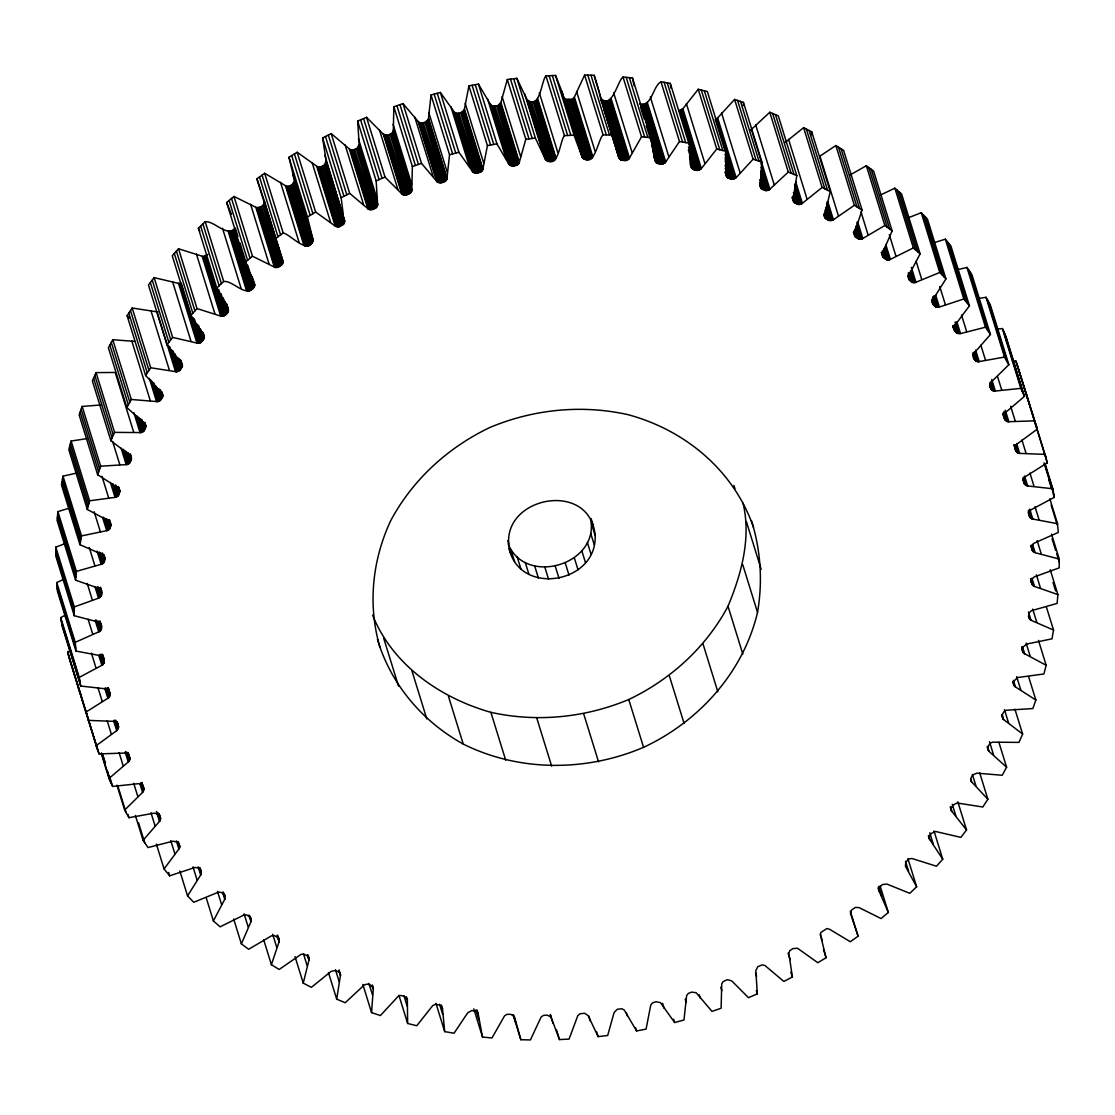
<?xml version="1.0" encoding="UTF-8"?>
<svg xmlns="http://www.w3.org/2000/svg" width="1115" height="1115" viewBox="0 0 1115 1115"><rect width="100%" height="100%" fill="white"/><g stroke="black" fill="none" stroke-linecap="round" stroke-linejoin="round"><path stroke-width="1.5" d="M199.836 343.016L181.327 283.252L178.498 283.377L154.135 277.621L172.644 337.385L197.926 343.295L200.714 342.612L203.223 340.019L204.115 335.838L190.763 315.559L172.254 255.781L178.525 248.784L197.021 308.562L220.7 316.089L225.258 315.294L198.372 228.227L205.188 221.676L223.697 281.44C233.119 280.506 244.464 296.771 253.175 288.464L226.652 202.526L233.969 196.449L256.729 207.697L261.231 206.693L263.934 204.268L264.548 201.69L256.896 178.818L264.687 173.271L286.304 186.177L289.133 186.303L292.353 184.519L294.583 180.714L288.952 157.257L297.161 152.267L317.51 166.762L320.298 167.097L324.451 165.02L326.137 161.006L322.611 137.995L331.183 133.577L350.124 149.563L352.87 150.093L357.176 148.323L359.183 144.434L357.65 121.117L366.528 117.326L383.281 134.121L387.602 135.305L391.853 133.424L393.288 131.096L393.86 106.761L403.003 103.597L418.822 122.26L421.414 123.18L425.024 122.357L428.383 119.319L431.031 94.998L440.383 92.475L454.474 112.308L456.969 113.423L460.62 112.866L464.216 110.064L468.927 85.897L478.419 84.057L490.712 104.935L493.095 106.232L497.708 105.73L500.886 102.538L507.311 79.513L516.872 78.357L526.851 99.402L545.346 159.166C558.74 170.734 559.911 140.086 564.441 135.668L545.946 75.904L555.535 75.43L561.988 91.653L582.128 156.992C594.574 169.564 598.156 138.734 603.09 134.831L584.595 75.067L594.156 75.29L618.825 157.466L621.083 160.086L625.64 160.588L628.985 158.888L641.515 136.797L623.02 77.033L632.484 77.939L650.979 137.716L655.188 160.602L656.456 162.86L661.683 164.212L665.153 162.748L679.481 141.535L660.972 81.771L670.296 83.374L697.154 170.442L701.349 168.546L716.75 149.02L698.241 89.256L707.356 91.528L725.851 151.292L726.158 175.599L728.36 178.247L732.764 179.278L736.151 177.647L753.085 159.208L734.59 99.444L717.642 117.883L715.217 119.361L724.471 149.243M233.969 196.449L252.478 256.213L275.224 267.475L280.2 266.095L282.429 264.032L283.043 261.454L275.405 238.582L283.196 233.035C289.468 233.509 309.705 257.007 312.953 239.613L292.701 174.302M820.25 934.049L826.048 957.743L817.839 962.733L797.49 948.238L792.904 948.6L789.852 950.635L788.821 953.116L792.389 977.005L783.817 981.423L764.876 965.437L762.13 964.907L757.824 966.677L755.817 970.566L757.35 993.883L748.472 997.674L731.719 980.879L727.398 979.695L723.147 981.576L721.712 983.904L721.14 1008.239L711.997 1011.403L696.178 992.74L691.676 992.113L688.234 993.451L686.617 995.681L683.969 1020.002L674.617 1022.525L660.526 1002.692L656.122 1001.73L652.582 1002.831L650.784 1004.936L646.073 1029.103L636.581 1030.943L624.288 1010.065L621.905 1008.768L617.292 1009.27L614.114 1012.462L607.689 1035.487L598.128 1036.643L588.149 1015.598L584.511 1013.228L579.912 1013.842L577.793 1015.681L569.054 1039.096L559.465 1039.57L550.991 1016.991L547.005 1015.096L543.339 1015.417L541.082 1017.103L530.406 1039.933L520.844 1039.71L514.363 1016.476L510.586 1014.302L506.921 1014.357L504.524 1015.89L491.98 1037.967L482.516 1037.062L478.07 1013.326L476.286 1011.389L471.812 1010.552L467.77 1012.755L454.028 1033.229L444.704 1031.626L442.488 1008.406L439.895 1005.061L435.394 1004.364L432.787 1005.535L416.759 1025.744L407.644 1023.472L407.337 999.179L404.271 996.211L400.731 995.486L398.055 996.476L380.41 1015.556L371.56 1012.615L373.344 988.266L370.542 985.075L367.1 984.099L364.354 984.893L345.218 1002.733L336.688 999.152L340.535 974.886L339.531 972.503L335.629 970.426L331.113 971.402L311.392 987.332L305.942 984.545L303.238 983.137L308.994 960.001L307.698 956.029L303.726 954.064L300.911 954.454L279.14 969.479L271.405 964.684L279.308 941.06L277.426 937.311L274.388 935.596L271.544 935.806L248.659 949.269L241.384 943.903L250.973 921.673L250.373 917.534L246.833 914.997L244.004 914.983L220.129 926.83L213.383 920.934L225.146 898.523L223.948 894.523L221.258 892.376L218.442 892.153L193.759 902.286L187.557 895.902L201.146 874.299L200.296 870.202L197.815 867.86L195.041 867.456L169.675 875.819L164.072 868.961L179.404 848.32L179.696 845.714L177.369 842.173L172.978 841.184L148.03 847.553L143.068 840.292L160.044 820.724L160.56 818.131L158.553 814.424L154.274 813.114L128.978 817.699L124.671 810.061L142.581 792.403L143.779 788.277L141.633 784.626L139.082 783.622L112.629 786.423L109.005 778.465L128.95 761.406L129.911 758.897L128.936 755.705L125.563 753.029L99.068 753.907L96.155 745.684L116.685 730.659L118.566 726.715L117.089 722.771L114.761 721.405L88.406 720.374L86.203 711.928L108.643 697.795L110.009 695.439L109.605 692.108L106.761 688.958L80.684 686.032L79.221 677.404L102.692 664.861L104.252 662.603L104.141 659.244L101.576 655.885L75.959 651.062L75.249 642.324L99.611 631.466L101.353 629.306L101.437 625.069L98.399 622.072L74.259 615.703L55.75 555.939L55.806 547.13L64.823 543.702M74.259 615.703L74.301 606.908L55.806 547.13M1051.543 534.155L1059.25 559.061L1059.194 567.87L1034.093 576.971L1032.183 579.006L1031.737 583.257L1034.497 586.462L1057.912 594.588L1057.104 603.396L1031.417 610.713L1029.354 612.609L1028.532 616.832L1030.999 620.247L1053.55 630.073L1051.989 638.839L1026.803 644.038L1023.222 646.867L1022.553 651.104L1023.891 653.334L1046.177 665.293L1043.891 673.962L1017.493 677.558L1014.343 680.777L1013.619 684.122L1014.762 686.45L1035.849 700.039L1032.838 708.555L1006.343 710.241L1003.876 711.663L1002.315 714.799L1002.859 718.952L1022.636 734.074L1018.929 742.395L992.489 742.172L989.911 743.426L987.737 747.273L988.894 751.287L1006.608 767.218L1002.218 775.273L976.949 773.155L972.67 774.883L970.607 778.786L971.109 781.322L987.876 799.26L982.817 807.009L956.991 802.981L952.963 805.211L951.165 808.236L951.429 810.814L966.538 829.978L960.865 837.379L935.569 831.483L931.387 833.421L929.339 836.32L929.394 838.926L942.746 859.219L936.475 866.216L911.875 858.48L909.06 858.954L905.728 862.076L905.45 866.285L916.628 886.773L909.812 893.324L886.955 884.084L882.369 884.529L879.136 887.735L878.745 890.327L888.348 912.474L881.031 918.551L859.135 907.638L855.442 907.373L851.637 909.993L850.452 913.31L858.104 936.182L850.313 941.729L829.518 929.227L826.828 928.544L820.779 932.544L820.542 935.151L822.299 940.698M74.301 606.908L98.524 598.184L101.604 594.908L101.563 590.657L99.848 588.678L75.597 580.176L76.391 571.368L102.092 564.051L104.155 562.155L104.894 558.824L103.305 554.949L79.959 544.691L81.507 535.925L107.625 530.461L109.841 528.705L110.859 525.416L109.618 521.43L87.318 509.471L89.618 500.802L116.002 497.22L118.343 495.618L119.862 491.534L118.023 487.771L97.646 474.739L79.151 414.961L82.162 406.445L101.312 404.926M331.183 133.577L349.678 193.341L368.633 209.327L373.218 209.299L376.41 207.488L377.664 205.076L376.145 180.895L357.65 121.117M403.003 103.597L421.512 163.361L437.331 182.024L441.819 182.651L445.261 181.313L446.892 179.083L449.54 154.762L431.031 94.998M97.646 474.739L100.657 466.209L127.152 464.523L129.619 463.101L131.18 459.965L130.636 455.826L110.859 440.69L114.58 432.369L141.02 432.592L143.584 431.352L145.396 428.327L145.215 424.132L126.887 407.546L131.291 399.491L157.508 401.623L160.156 400.55L162.651 396.842L161.856 392.745L145.619 375.518L127.124 315.74L132.183 307.991L158.009 312.019M366.528 117.326L385.037 177.09L402.473 194.47L407.017 194.763L410.362 193.188L411.797 190.86L412.369 166.525L393.86 106.761M743.259 105.591L743.44 102.385L734.59 99.444M743.44 102.385L761.935 162.149L760.151 185.62L761.378 188.783L765.448 190.567L769.141 189.871L788.277 172.044L796.807 175.626L792.96 199.878L795.469 203.278L798.8 204.519L801.601 203.906L822.117 187.431L830.271 191.627L824.375 215.655L825.17 218.108L828.041 220.059L832.598 220.31L854.369 205.285L859.54 208.463L862.104 210.08L854.411 232.84L855.358 236.91L859.121 239.167L861.965 238.972L884.85 225.495L892.112 230.861L882.536 253.091L883.122 257.244L886.662 259.767L889.505 259.781L913.366 247.934L920.112 253.844L908.363 276.255L909.547 280.255L912.237 282.402L915.053 282.611L939.75 272.478L945.938 278.875L932.363 300.465L933.199 304.562L935.68 306.904L938.454 307.322L963.834 298.959L969.437 305.803L954.106 326.444L953.799 329.05L956.14 332.591L960.531 333.58L985.465 327.211L987.137 329.622L990.441 334.472L974.008 353.288L973.172 357.483L975.625 360.939L978.259 361.748L1004.517 357.065L1008.838 364.703L990.928 382.361L989.73 386.487L991.862 390.139L994.413 391.142L1020.88 388.354L1024.504 396.313L1004.545 413.372L1003.598 415.867L1004.559 419.073L1007.932 421.735L1034.427 420.857L1037.354 429.08L1016.086 444.732L1014.929 447.171L1015.612 450.446L1018.734 453.359L1045.103 454.39L1047.292 462.837L1024.852 476.969L1023.5 479.339L1024.128 483.506L1027.668 485.987L1052.825 488.746L1054.274 497.374L1030.804 509.903L1029.173 513.917L1029.87 517.179L1031.919 518.879L1057.55 523.702L1058.246 532.44L1033.884 543.298L1032.155 545.458L1032.058 549.709L1035.11 552.692L1059.25 559.061M225.258 315.294C235.363 307.419 216.631 296.576 216.868 288.005L223.697 281.44M70.231 507.882L57.896 511.604L57.088 520.412L75.597 580.176M510.447 552.929C494.224 498.029 589.96 477.15 595.159 535.548C597.208 583.41 519.827 596.79 509.067 548.455M508.119 543.827C525.527 586.95 599.926 564.399 590.602 518.935M372.605 615.118C392.494 665.014 440.509 698.074 490.879 712.332C537.082 722.576 585.166 717.712 628.762 699.523C670.714 679.467 706.004 647.397 728.011 606.253C741.405 573.96 751.399 537.862 742.994 502.99M377.441 639.257C390.738 684.192 422.404 721.503 463.241 744.067C519.395 771.998 586.239 771.803 643.564 747.329C698.98 721.503 743.217 672.484 757.531 612.414C762.785 581.584 760.834 550.517 751.454 520.663M440.383 92.475L458.878 152.253L472.983 172.086L477.387 173.034L480.913 171.947L482.725 169.828L487.422 145.661L468.927 85.897M145.619 375.518L150.678 367.755L176.518 371.797L179.961 370.292L182.456 365.65L181.592 363.211L166.957 344.786L148.462 285.022L154.135 277.621M253.175 288.464L254.764 284.437L245.147 262.29L252.478 256.213M77.13 472.969L63.011 476.161L61.45 484.927L79.959 544.691M297.161 152.267L315.656 212.031L335.225 226.066L338.793 226.861L343.643 224.143L344.633 220.784L324.869 155.333M478.419 84.057L496.914 143.821L509.207 164.699L513.499 165.968L517.095 165.132L519.074 163.152L525.806 139.277L507.311 79.513M811.051 135.026L811.762 131.863L803.608 127.667L785.058 142.539M86.984 438.627L71.109 441.038L68.823 449.707L87.318 509.471M526.851 99.402C540.287 110.984 541.346 80.294 545.946 75.904M561.988 91.653L563.632 97.228L565.291 99.249L572.525 99.165L574.378 97.089L584.595 75.067M133.716 432.23L115.221 372.466L96.071 372.605L92.364 380.926L110.859 440.69M601.863 102.692L600.316 97.702C611.745 111.207 617.752 80.364 623.02 77.033M134.915 341.399L112.782 339.727L108.392 347.782L126.887 407.546M639.564 103.96C652.052 107.277 652.637 86.357 660.972 81.771M678.645 110.678L682.854 108.768L698.241 89.256M166.957 344.786L172.644 337.385M190.763 315.559L197.021 308.562M750.646 130.107L769.782 112.267L778.312 115.849L796.807 175.626M207.85 254.471L203.125 256.52L178.525 248.784M205.188 221.676C214.693 220.826 226.847 237.774 235.349 228.045L237.913 236.338M862.104 210.08L843.595 150.316L835.86 145.521L819.929 156.142L838.438 215.906M97.103 748.43L69.897 660.61L67.708 652.163L70.621 650.254M312.953 239.613L307.461 217.035L315.656 212.031M849.63 175.222L866.341 165.731L873.616 171.097L892.112 230.861M80.684 686.032L62.175 626.254L60.726 617.626L64.935 615.299M343.364 215.097L341.106 197.759L349.678 193.341M880.362 195.083L894.871 188.17L901.617 194.066L920.112 253.844M75.959 651.062L57.45 591.298L56.754 582.56L64.043 579.173M376.145 180.895L385.037 177.09M907.763 217.996L921.241 212.714L927.443 219.097L945.938 278.875M412.369 166.525L421.512 163.361M934.565 242.54L945.325 239.181L950.928 246.039L969.437 305.803M449.54 154.762L458.878 152.253M957.562 269.663L966.97 267.447L971.932 274.708L990.441 334.472M487.422 145.661L496.914 143.821M978.092 298.583L986.022 297.301L990.329 304.939L1008.838 364.703M525.806 139.277L535.381 138.121L545.346 159.166M997.591 329.009L1002.371 328.577L1005.995 336.535L1024.504 396.313M564.441 135.668L574.044 135.194L582.128 156.992M1012.448 361.149L1015.932 361.093L1037.354 429.08M603.09 134.831L612.651 135.054L617.668 151.765M641.515 136.797L650.979 137.716M679.481 141.535L688.791 143.138C693.795 150.093 684.359 169.578 697.154 170.442M716.75 149.02L725.851 151.292M753.085 159.208L761.935 162.149M127.124 315.74L129.284 318.137M753.503 527.256C733.684 470.405 685.293 430.055 627.815 414.613C581.626 404.369 533.541 409.247 489.945 427.435C447.993 447.477 412.703 479.561 390.696 520.705C372.145 560.357 367.615 605.333 380.006 647.508M198.372 228.227L199.836 231.056M226.652 202.526L231.474 214.261M80.573 694.143L77.646 685.92M725.335 159.738L731.802 179.25L725.126 157.675M794.103 192.923L797.866 204.338L794.27 192.728M261.231 206.693L280.2 266.095L260.45 207.237L278.945 267.001M725.224 161.215L730.896 179.027M793.406 192.644L797.016 203.989M1016.922 363.825L1045.856 457.206M1015.932 361.093L1047.292 462.837M1004.81 333.873L1023.305 393.651M1045.117 463.84L1052.825 488.746M1044.588 463.394L1053.327 491.617M1003.598 331.225L1022.107 390.989M1002.371 328.577L1020.88 388.354M1044.044 462.948L1053.814 494.489M1048.616 479.102L1051.194 487.408M1053.243 494.043L1054.274 497.374M988.907 302.388L1007.416 362.152M1049.842 498.795L1057.55 523.702M1051.124 505.039L1057.285 524.956M987.472 299.837L1005.981 359.601M986.022 297.301L1004.517 357.065M970.301 272.269L988.796 332.047M1021.953 440.063L1026.065 453.345M1052.058 538.754L1055.654 550.364M1056.686 553.695L1059.25 561.988M968.642 269.858L987.137 329.622M1010.65 406.25L1015.277 421.191M966.97 267.447L985.465 327.211M1029.912 473.039L1034.023 486.321M997.618 376.786L1001.73 390.069M1016.601 443.505L1019.681 453.471M1005.298 410.167L1008.894 421.777M1016.169 445.066L1018.734 453.359M1034.985 506.642L1039.096 519.925M1015.277 444.774L1017.842 453.066M1004.852 411.783L1007.932 421.735M1024.587 476.021L1027.668 485.987M1014.998 445.972L1017.061 452.606M1003.946 411.56L1007.026 421.512M1014.343 445.359L1016.406 451.993M1024.169 477.513L1026.748 485.805M1013.856 444.62L1015.918 451.254M1003.625 412.815L1006.19 421.108M1023.319 477.15L1025.884 485.457M1003.43 413.916L1005.493 420.55M1002.887 413.219L1004.936 419.853M1023.096 478.293L1025.145 484.927M1002.929 414.25L1003.96 417.568M1023.013 479.297L1024.546 484.272M1022.873 479.339L1024.128 483.506M991.779 379.49L995.374 391.114M980.865 345.218L985.493 360.159M1050.205 569.681L1057.912 594.588M949.088 243.739L967.583 303.503M991.333 381.177L994.413 391.142M1053.034 582.587L1055.612 590.88M947.22 241.453L965.715 301.231M990.914 382.682L993.479 390.989M1029.744 509.165L1032.824 519.13M990.05 382.347L992.615 390.64M945.325 239.181L963.834 298.959M1029.354 510.586L1031.919 518.879M989.813 383.49L991.862 390.139M1028.532 510.168L1031.096 518.461M1028.351 511.255L1030.413 517.89M1028.337 512.203L1029.87 517.179M1037.145 540.65L1041.257 553.932M1028.49 513.067L1029.521 516.384L1028.518 513.109M975.625 350.026L979.221 361.65M975.179 351.796L978.259 361.748M974.231 351.699L977.311 361.664M973.855 353.079L976.419 361.385M961.534 315.043L966.663 331.643M973.047 352.633L975.625 360.939M1032.532 544.385L1035.11 552.692M972.893 353.706L974.956 360.34M1032.169 545.737L1034.232 552.385M972.907 354.64L974.44 359.615M1031.389 545.263L1033.452 551.897M1030.957 545.514L1032.811 551.27M1030.804 545.556L1032.337 550.531M1036.393 574.88L1040.504 588.163M1046.344 606.825L1053.55 630.073M925.394 216.965L943.889 276.729M956.921 321.97L960.531 333.58M923.332 214.833L941.827 274.597M955.973 322.137L959.569 333.747M921.241 212.714L939.75 272.478M955.011 322.11L958.621 333.733M955.123 325.218L957.701 333.524M954.287 324.841L956.851 333.134M954.078 325.956L956.14 332.591M1031.932 578.169L1034.497 586.462M954.022 326.932L955.569 331.908M953.046 325.636L954.593 330.611M1031.598 579.452L1033.647 586.086M953.074 326.556L954.106 329.873M952.768 325.733L953.799 329.05M1030.873 578.922L1032.922 585.556M1030.804 579.898L1032.337 584.887M939.736 286.457L945.381 304.716M1031.946 584.107L1030.706 579.939L1031.737 583.257M935.806 295.461L939.401 307.085M1032.699 609.097L1036.811 622.379M934.858 295.698L938.454 307.322M933.896 295.74L937.492 307.364M933.478 297.259L936.558 307.224M932.6 296.938L935.68 306.904M932.865 299.768L934.914 306.416M1038.469 640.386L1046.177 665.293M899.387 192.087L917.882 251.865M932.238 299.141L934.286 305.775M931.666 299.573L933.199 304.562M1028.434 611.954L1030.999 620.247M931.624 300.548L932.656 303.865M897.129 190.121L915.624 249.885M1028.657 614.825L1030.19 619.815M1028.49 615.898L1029.521 619.229M894.871 188.17L913.366 247.934M916.112 261.258L921.771 279.531M911.345 267.363L915.973 282.304M911.457 270.987L915.053 282.611M1026.121 643.09L1030.232 656.373M910.495 271.098L914.091 282.722M910.063 272.687L913.143 282.653M909.157 272.436L912.237 282.402M908.864 273.663L911.429 281.97M908.181 273.077L910.746 281.384M908.014 275.266L909.547 280.255M907.917 276.283L908.934 279.6M1022.594 647.188L1024.643 653.822M1021.828 646.686L1023.891 653.334M1021.716 647.717L1023.263 652.693M1021.786 648.623L1022.817 651.941M1028.657 676.791L1035.849 700.039M871.205 169.285L889.7 229.063M868.78 167.501L887.275 227.265M889.282 234.652L895.958 256.241M866.341 165.731L884.85 225.495M885.77 244.478L890.397 259.419M885.394 246.499L889.505 259.781M884.948 248.338L888.557 259.962M1016.685 676.666L1020.796 689.948M884 248.338L887.596 259.962M883.582 249.816L886.662 259.767M883.247 251.098L885.812 259.405M882.509 250.568L885.087 258.875M882.244 252.854L883.791 257.844M881.575 252.255L883.122 257.244M881.268 252.38L882.62 256.52M1013.41 680.359L1015.472 686.993M1013.214 681.46L1014.762 686.45M1013.173 682.436L1014.19 685.767M1012.782 681.655L1013.814 684.972M860.933 211.738L868.125 234.986M1014.929 709.182L1022.636 734.074M841.031 148.699L859.54 208.463M838.452 147.096L856.961 206.874M835.86 145.521L854.369 205.285M857.686 221.941L862.829 238.54M856.822 222.373L861.965 238.972M856.919 225.941L861.031 239.223M855.958 226.011L860.069 239.293M855.526 227.544L859.121 239.167M1004.448 709.614L1008.559 722.896M855.149 228.91L858.243 238.861M854.884 230.094L857.463 238.387M854.02 230.819L856.069 237.453M853.811 231.934L855.358 236.91M853.365 232.129L854.787 236.227M1001.981 714.576L1003.528 719.551M1001.841 715.621L1002.859 718.952M811.762 131.863L830.271 191.627M998.901 742.311L1006.608 767.218M809.058 130.455L827.567 190.219M806.34 129.047L824.835 188.811M827.776 201.564L833.435 219.822M826.94 202.038L832.598 220.31M803.608 127.667L822.117 187.431M826.549 204.017L831.679 220.631M826.619 207.474L830.731 220.756M825.658 207.432L829.769 220.714M825.783 210.512L828.863 220.477M824.961 210.094L828.041 220.059M989.493 741.726L993.604 755.008M824.515 212.589L826.577 219.223M824.779 215.418L825.811 218.735M824.152 214.791L825.17 218.108M823.692 214.038L824.71 217.355M987.346 746.311L988.894 751.287M987.263 747.315L988.28 750.646M788.57 139.361L807.065 199.125M979.653 772.695L987.876 799.26M775.482 114.65L793.978 174.414M795.706 181.787L802.382 203.362M795.427 183.989L801.601 203.906M772.639 113.451L791.134 173.215M794.535 184.365L800.709 204.296M794.619 187.891L799.762 204.491M794.688 191.236L798.8 204.519M769.782 112.267L788.277 172.044M972.405 774.465L976.001 786.075M793.42 196.63L795.469 203.278M792.598 196.198L794.66 202.846M792.43 197.285L793.978 202.261M792.082 197.425L793.448 201.55M970.621 778.702L971.653 782.019M755.719 124.964L774.214 184.728M751.399 129.507L769.894 189.285M760.918 163.306L769.141 189.871M957.813 801.755L966.538 829.978M761.099 167.069L768.291 190.317M740.499 101.381L758.994 161.145M761.197 170.665L767.357 190.595M760.751 172.407L766.395 190.679M737.545 100.406L756.04 160.17M760.82 175.626L765.448 190.567M760.96 178.665L764.555 190.289M759.873 179.724L762.953 189.689M760.054 182.679L762.116 189.313M952.294 804.305L955.89 815.929M759.831 183.808L761.378 188.783M759.761 184.797L760.792 188.128M950.37 806.577L951.917 811.553M950.412 807.497L951.429 810.814M721.586 113.047L740.081 172.825M717.642 117.883L736.151 177.647M716.945 118.525L735.454 178.288M716.123 119.026L734.632 178.79M725.503 152.56L733.726 179.125M725.057 154.386L732.764 179.278M934.008 830.996L942.746 859.219M704.332 90.747L722.827 150.525M725.126 165.271L729.238 178.553M701.293 89.994L719.788 149.758M725.266 168.281L728.36 178.247M725.517 171.139L727.579 177.773M725.391 172.17L726.924 177.16M725.126 172.267L726.45 176.421M929.771 832.752L933.366 844.376M928.781 836.375L929.798 839.693M928.363 835.609L929.394 838.926M686.38 103.695L704.889 163.459M682.854 108.768L701.349 168.546M682.213 109.465L700.708 169.229M681.432 110.023L699.927 169.787M680.554 110.413L699.049 170.191M679.606 110.636L698.115 170.414M688.457 146.929L695.649 170.177M907.889 858.55L916.628 886.773M688.345 150.009L694.52 169.94M667.188 82.817L685.697 142.581M689.823 157.187L690.854 160.504M689.488 156.421L693.6 169.703M690.729 162.651L692.777 169.285M690.547 163.738L692.081 168.713M690.506 164.699L691.537 168.017M905.519 861.268L908.6 871.233M664.094 82.287L682.589 142.051M650.338 96.963L668.833 156.727M647.23 102.246L665.739 162.01M646.644 102.984L665.153 162.748M645.919 103.584L664.415 163.361M645.069 104.043L663.564 163.821M644.136 104.336L662.644 164.1M643.188 104.448L661.683 164.212L642.226 104.364L660.15 164.044M640.498 104.127L659.007 163.891M640.595 107.277L644.191 118.901M646.254 125.535L658.073 163.724M651.564 145.117L657.209 163.375M652.86 151.236L656.456 162.86M880.125 885.909L888.348 912.474M653.808 155.57L655.857 162.205M653.892 156.462L655.425 161.438M629.334 77.618L647.829 137.382M878.634 886.369L881.714 896.335M877.993 887.847L879.024 891.164M626.17 77.311L644.679 137.075M613.654 92.866L632.163 152.643M746.367 521.499L761.169 569.319M733.963 485.401L734.98 488.704M611.006 98.343L629.501 158.107M610.476 99.11L628.985 158.888M609.793 99.765L628.303 159.543M608.985 100.294L627.494 160.058M608.079 100.643L626.588 160.407M607.131 100.824L625.64 160.588M605.584 100.768L624.093 160.532M604.414 100.698L622.923 160.462M603.466 100.601L621.975 160.365M602.588 100.308L621.083 160.086M601.793 99.862L620.288 159.626M601.64 100.908L619.633 159.013M600.637 98.524L619.132 158.288M603.926 109.326L615.229 145.856M616.261 149.173L618.825 157.466M850.313 911.234L858.104 936.182M742.729 564.608L757.531 612.414M590.964 75.193L609.473 134.971M587.786 75.123L606.281 134.887M576.567 91.472L595.076 151.236M574.378 97.089L592.887 156.853M573.918 97.897L592.427 157.661M573.291 98.594L591.8 158.358M572.525 99.165L591.034 158.929M571.661 99.583L590.156 159.347M728.011 606.253L742.813 654.073M570.727 99.82L589.222 159.584L569.765 99.876L587.675 159.654M567.995 99.904L586.49 159.668M567.033 99.862L585.542 159.64M566.113 99.653L584.622 159.417M565.291 99.249L583.786 159.027M564.58 98.705L583.075 158.469M564.009 98.008L582.518 157.786M555.535 75.43L574.044 135.194M823.469 949.436L826.048 957.743M552.343 75.569L570.838 135.333M549.138 75.722L567.646 135.486M539.312 92.754L557.821 152.518M537.597 98.496L556.106 158.26M537.207 99.319L555.716 159.083M536.649 100.057L555.145 159.821M535.925 100.684L554.434 160.449M535.089 101.158L553.584 160.922M703.049 644.024L717.851 691.844M534.169 101.465L552.664 161.229L533.207 101.59L551.117 161.41M531.451 101.744L549.946 161.508M530.489 101.772L548.984 161.55M529.541 101.632L548.05 161.396M528.677 101.298L547.186 161.062M527.925 100.796L546.42 160.56M527.297 100.155L545.806 159.919M524.719 93.981L543.214 153.758M788.082 953.032L790.131 959.667M516.872 78.357L535.381 138.121M790.856 972.029L792.389 977.005M513.681 78.719L532.189 138.497M510.503 79.109L528.998 138.873M502.112 96.712L520.621 156.476M500.886 102.538L519.395 162.302M500.565 103.388L519.074 163.152M500.064 104.155L518.559 163.933M499.395 104.824L517.904 164.602M498.6 105.367L517.095 165.132M497.708 105.73L516.203 165.508L496.76 105.925L514.67 165.787M495.004 106.204L513.499 165.968M494.043 106.315L512.538 166.079M493.095 106.232L511.59 165.996M669.321 675.732L684.122 723.537M492.189 105.967L510.698 165.731M491.381 105.521L509.889 165.285M490.712 104.935L509.207 164.699M490.196 104.211L508.705 163.975M487.603 98.998L506.099 158.762M755.566 973.033L756.597 976.35M756.318 990.552L757.35 993.883M475.255 84.642L493.75 144.42M472.091 85.256L490.586 145.02M465.192 103.333L483.701 163.097M464.467 109.2L482.962 168.964M591.131 518.74L593.445 526.21M464.216 110.064L482.725 169.828M463.784 110.873L482.279 170.637M591.452 523.604L595.159 535.548M463.171 111.584L481.666 171.348M462.418 112.169L480.913 171.947M461.554 112.601L480.049 172.379L460.62 112.866L478.544 172.769M590.643 533.179L594.351 545.137M458.878 113.27L477.387 173.034M457.93 113.437L476.426 173.215M456.969 113.423L475.478 173.201M456.049 113.228L474.558 172.992M455.213 112.852L473.708 172.616M454.474 112.308L472.983 172.086M587.368 542.434L591.075 554.392M453.903 111.639L472.412 171.403M450.864 106.65L469.359 166.414M720.848 987.305L721.879 990.636M628.762 699.523L643.564 747.329M581.835 550.824L585.528 562.782M437.261 93.298L455.756 153.062M434.139 94.134L452.648 153.898M574.337 557.876L578.03 569.821M428.787 112.573L447.296 172.337M428.564 118.441L447.059 178.219M428.383 119.319L446.892 179.083M699.258 994.789L700.29 998.106M565.319 563.159L569.012 575.117M428.021 120.155L446.516 179.919M427.463 120.908L445.972 180.672M426.766 121.549L445.261 181.313M425.93 122.037L444.439 181.801L425.024 122.357L442.948 182.303M423.324 122.887L441.819 182.651M422.376 123.124L440.885 182.902M421.414 123.18L439.923 182.958M420.48 123.054L438.976 182.818M419.602 122.734L438.097 182.512M418.822 122.26L437.331 182.024M418.195 121.633L436.69 181.397M555.312 566.378L559.019 578.337M414.71 116.894L433.219 176.658M685.181 999.11L686.213 1002.427M544.9 567.354L548.594 579.298M399.95 104.629L418.46 164.393M396.912 105.688L415.407 165.452M583.744 714.018L598.546 761.824M534.684 566.002L538.378 577.96M673.599 1019.194L674.617 1022.525M393.121 124.364L411.616 184.142M393.4 130.218L411.895 189.982M393.288 131.096L411.797 190.86M392.996 131.946L411.491 191.71M662.603 1003.375L664.136 1008.35M392.508 132.741L411.003 192.505M525.249 562.434L528.942 574.392M391.853 133.424L410.362 193.188M391.072 133.967L409.567 193.731L390.18 134.358L408.132 194.331M388.522 134.999L407.017 194.763M387.602 135.305L406.111 195.069M386.64 135.431L405.149 195.195M517.151 556.845L520.858 568.789M385.692 135.375L404.188 195.139M384.786 135.124L403.282 194.888M383.964 134.692L402.473 194.47M383.281 134.121L401.776 193.885M510.865 549.542L514.559 561.5M507.827 540.594L508.747 543.59M379.393 129.675L397.888 189.438M363.56 118.566L382.069 178.344M360.605 119.835L379.1 179.613M635.564 1027.626L636.581 1030.943M358.403 138.65L376.912 198.414M359.183 144.434L377.678 204.198M536.872 718.367L551.674 766.186M359.155 145.312L377.664 205.076M358.932 146.177L377.428 205.954M358.514 146.999L377.009 206.763M626.365 1012.685L627.397 1016.002M357.915 147.724L376.41 207.488M357.176 148.323L375.671 208.087L356.326 148.769L374.292 208.798M354.709 149.535L373.218 209.299M353.817 149.898L372.312 209.676M352.87 150.093L371.365 209.871M351.908 150.107L370.417 209.871M350.988 149.926L369.483 209.69M350.124 149.563L368.633 209.327M349.385 149.034L367.894 208.812M345.12 144.908L363.615 204.672M328.312 135.026L346.807 194.804M325.455 136.504L343.95 196.268M322.611 137.995L341.106 197.759M596.581 1031.668L598.128 1036.643M326.137 161.006L344.633 220.784M326.179 161.884L344.688 221.662M326.026 162.762L344.535 222.54M325.678 163.612L344.187 223.376M325.148 164.365L343.643 224.143M588.734 1016.03L590.281 1021.019M324.451 165.02L342.96 224.784M323.643 165.522L342.138 225.3M322.611 166.107L341.106 225.871M490.879 712.332L505.68 760.151M321.231 166.832L339.727 226.596M320.298 167.097L338.793 226.861M319.336 167.166L337.831 226.93M318.388 167.055L336.897 226.819M317.51 166.762L336.005 226.526M316.716 166.288L335.225 226.066M312.089 162.497L330.584 222.261M294.416 153.912L312.911 213.676M291.684 155.584L310.179 215.348M288.952 157.257L307.461 217.035M294.583 180.714L313.092 240.492M294.499 181.606L313.008 241.37M294.221 182.456L312.73 242.234M556.385 1029.605L559.465 1039.57M293.761 183.25L312.256 243.028M550.336 1014.455L551.368 1017.772M293.12 183.947L311.629 243.725M550.448 1015.054L553.012 1023.347M292.353 184.519L310.848 244.283M291.363 185.16L309.858 244.924M448.439 696.262L463.241 744.067M290.039 185.982L308.548 245.746M289.133 186.303L307.629 246.081M288.172 186.456L306.681 246.22M287.224 186.414L305.719 246.178M286.304 186.177L304.813 245.941M285.482 185.773L303.977 245.537M280.52 182.344L299.015 242.108M264.687 173.271L283.196 233.035M262.081 175.097L280.59 234.875M259.488 176.951L277.983 236.715M412.006 671.077L426.808 718.896M264.339 200.839L283.043 261.454M264.548 202.568L283.043 262.332M256.896 178.818L280.618 255.224M264.339 203.446L282.834 263.21M263.934 204.268L282.429 264.032M263.363 205.007L281.858 264.771M513.276 1014.706L515.841 1022.999M262.624 205.62L281.133 265.384M513.137 1014.803L520.844 1039.71M259.558 207.627L278.067 267.391M258.624 207.836L277.119 267.6M257.663 207.864L276.158 267.628M256.729 207.697L275.224 267.475M255.865 207.362L274.36 267.126M250.596 204.324L269.091 264.088M383.713 638.254L398.515 686.073M231.516 198.456L250.025 258.234M229.077 200.491L247.572 260.255M252.255 277.008L254.833 285.315M251.098 274.569L254.694 286.193M247.669 265.147L254.359 287.043M239.976 242.986L253.844 287.809M477.039 1010.009L478.307 1014.162M475.896 1009.995L478.976 1019.96M233.802 229.481L252.297 289.245M473.777 1008.838L482.516 1037.062M232.631 230.471L251.126 290.235M231.781 230.917L250.276 290.68M230.847 231.195L249.342 290.973M229.885 231.293L248.38 291.057M228.937 231.195L247.432 290.973M228.045 230.917L246.54 290.694M222.512 228.282L241.007 288.046M202.902 223.85L221.411 283.614M226.498 303.503L228.533 310.151M226.429 304.381L228.477 311.029M225.132 301.928L228.227 311.893M223.139 297.747L227.767 312.688M223.878 300.214L224.909 303.545M200.63 226.038L219.125 285.802M441.456 1005.089L442.488 1008.406M220.979 293.482L227.153 313.399M218.638 289.329L226.345 314.235M439.575 1004.294L442.655 1014.26M205.94 256.046L224.436 315.81M205.035 256.38L223.53 316.158M435.965 1003.402L444.704 1031.626M204.073 256.548L222.582 316.312M203.125 256.52L221.62 316.298M202.205 256.311L220.7 316.089M196.435 254.095L214.93 313.859M203.083 332.521L204.338 336.688M202.805 332.591L204.352 337.566M202.108 331.81L204.17 338.444M176.421 251.112L194.916 310.876M200.7 329.315L203.78 339.267M199.627 328.395L203.223 340.019M198.582 325.413L200.129 330.388M406.404 996.726L407.435 1000.043M197.341 324.298L202.484 340.897M174.33 253.44L192.825 313.217M194.289 318.806L201.481 342.04M404.006 995.96L407.087 1005.925M193.006 317.705L200.714 342.612M180.393 283.475L198.888 343.239M179.431 283.517L197.926 343.295M178.498 283.377L196.993 343.141M398.905 995.249L407.644 1023.472M172.532 281.593L191.027 341.357M180.909 360.675L182.456 365.65M180.56 359.894L181.592 363.211M180.282 359.894L182.344 366.528M179.459 359.086L182.038 367.379M178.456 358.208L181.536 368.159M372.312 984.949L373.344 988.266M372.326 985.827L373.358 989.144M177.271 357.469L180.867 369.093M152.225 280.074L170.734 339.838M174.832 353.692L179.961 370.292M173.076 350.988L179.236 370.919M368.926 983.388L372.521 995.012M171.71 349.803L178.4 371.379M150.33 282.541L168.839 342.305M169.759 346.779L177.48 371.671M168.295 345.232L176.518 371.797M157.062 311.949L175.557 371.713M362.835 984.392L371.56 1012.615M150.929 310.611L169.438 370.375M161.898 391.783L162.929 395.1M161.87 392.661L162.888 395.978M160.602 390.208L162.651 396.842M159.654 389.358L162.219 397.665M339.016 969.897L340.535 974.886M338.932 970.789L340.479 975.764M158.553 388.675L161.633 398.626M157.243 388.271L160.839 399.895M132.183 307.991L150.678 367.755M155.529 385.609L160.156 400.55M153.703 382.821L159.347 401.079M335.545 969.952L339.141 981.576M130.469 310.569L148.978 370.333M152.281 381.511L158.455 401.442M150.818 380.034L157.508 401.623M149.354 378.375L156.546 401.623M128.796 313.148L147.292 372.926M328.465 972.587L336.688 999.152M131.793 340.953L150.288 400.731M144.866 422.418L145.898 425.735M144.908 423.296L145.926 426.613M144.225 422.515L145.758 427.491M143.347 421.679L145.396 428.327M308.033 954.928L309.05 958.245M308.102 955.792L309.12 959.123M141.814 419.365L144.908 429.331M307.447 955.011L308.994 960.001M140.601 419.017L144.197 430.641M139.473 418.069L143.584 431.352M138.19 416.982L142.818 431.923M303.573 954.092L307.169 965.715M136.81 415.742L141.953 432.341M112.782 339.727L131.291 399.491M135.877 415.993L141.02 432.592M133.884 412.745L140.058 432.662M111.305 342.403L129.8 402.167M109.828 345.079L128.337 404.857M295.015 956.572L303.238 983.137M130.427 454.042L131.57 458.237M129.925 454.139L131.472 459.115M129.633 454.99L131.18 459.965M278.276 936.851L279.308 940.168M128.197 452.704L130.762 461.011M277.691 935.22L279.308 941.06M277.036 935.29L279.085 941.924M127.096 452.397L130.176 462.349M126.023 451.477L129.619 463.101M124.796 450.446L128.908 463.729M123.444 449.275L128.072 464.216M272.687 934.245L276.799 947.527M122.525 449.582L127.152 464.523M121.061 448.063L126.204 464.662M96.071 372.605L114.58 432.369M94.817 375.365L113.326 435.143M93.576 378.138L112.085 437.916M112.615 441.442L119.821 464.69M263.697 939.778L271.405 964.684M118.845 487.325L119.876 490.656M118.315 486.558L119.862 491.534M118.106 487.422L119.64 492.398M117.256 486.823L119.319 493.457M250.304 916.614L251.335 919.931M249.704 915.833L251.251 920.809M115.765 484.872L118.845 494.837M248.91 915.025L250.973 921.673M115.263 485.652L118.343 495.618M114.608 486.335L117.688 496.3M112.782 483.548L116.894 496.83M111.89 483.938L116.002 497.22M110.427 482.474L115.054 497.415M244.101 913.826L248.213 927.109M82.162 406.445L100.657 466.209M81.13 409.289L99.639 469.053M101.981 476.328L108.671 497.903M80.127 412.118L98.636 471.896M233.676 918.997L241.384 943.903M109.465 519.562L111.012 524.538M109.326 520.44L110.859 525.416M108.573 519.855L110.622 526.489M224.226 893.436L225.258 896.767M224.268 894.314L225.3 897.645M223.084 891.875L225.146 898.523M107.709 519.59L110.274 527.897M106.761 518.74L109.841 528.705M222.735 892.711L224.784 899.359M106.148 519.465L109.242 529.43M104.894 518.391L108.49 530.015M103.514 517.179L107.625 530.461M102.594 517.444L106.706 530.726M217.481 891.317L221.592 904.6M94.176 511.757L100.336 531.674M71.109 441.038L89.618 500.802M70.329 443.923L88.824 503.687M103.946 554.615L104.963 557.932M103.862 555.493L104.894 558.824M102.692 553.263L104.754 559.897M200.198 868.376L201.23 871.693M69.562 446.808L88.071 506.586M199.822 867.582L201.397 872.557M199.836 868.46L201.369 873.435M101.939 553.012L104.517 561.319M199.083 867.665L201.146 874.299M101.576 553.848L104.155 562.155M198.149 866.815L200.714 875.122M100.531 552.956L103.611 562.908M99.319 551.925L102.915 563.549M206.191 897.687L213.383 920.934M98.496 552.427L102.092 564.051M97.061 551.103L101.172 564.385M192.993 866.857L197.104 880.139M89.242 547.521L94.9 565.793M100.531 587.34L101.563 590.657M100.239 587.41L101.772 592.4M100.183 588.497L101.73 593.473M178.261 841.602L179.808 846.578M99.556 588.26L101.604 594.908M178.163 842.48L179.696 847.47M98.747 587.452L101.312 595.758M177.341 841.672L179.404 848.32M97.758 586.588L100.838 596.553M176.337 840.808L178.902 849.1M63.011 476.161L81.507 535.925M97.103 587.271L100.197 597.236M96.322 587.828L99.416 597.793M62.468 479.074L80.977 538.852M94.928 586.56L98.524 598.184M61.952 482.001L80.447 541.765M170.776 840.585L174.888 853.867M179.85 870.996L187.557 895.902M99.974 620.957L101.521 625.933M159.306 813.978L160.56 818.131M99.514 621.794L101.563 628.442M159.055 814.034L160.588 819.009M87.221 583.424L92.35 600.037M98.775 621.013L101.353 629.306M158.358 813.253L160.421 819.887M98.371 621.822L100.935 630.128M157.466 812.417L160.044 820.724M156.407 811.511L159.487 821.476M97.27 620.902L100.35 630.853M96.015 619.842L99.611 631.466M95.165 620.302L98.761 631.926M102.594 654.268L104.141 659.244M102.719 655.327L104.266 660.317M142.748 784.96L143.779 788.277M57.896 511.604L76.391 571.368M102.343 655.076L104.392 661.725M141.87 782.493L143.933 789.141M141.661 782.716L143.877 790.019M150.971 812.682L155.083 825.964M101.674 654.296L104.252 662.603M141.061 782.591L143.626 790.883M101.34 655.146L103.904 663.439M168.644 872.488L169.675 875.819M57.604 514.531L76.113 574.309M140.615 783.385L143.194 791.692M100.294 654.254L103.388 664.206M57.339 517.471L75.834 577.236M140.002 784.096L142.581 792.403M99.611 654.909L102.692 664.861M88.113 619.257L92.74 634.198M98.803 655.425L101.883 665.376M108.35 687.941L109.368 691.272M108.28 688.178L109.828 693.154M128.281 753.043L129.828 758.019M108.016 687.913L110.078 694.547M127.904 752.374L129.911 758.897M156.365 844.055L164.072 868.961M107.946 688.791L110.009 695.439M127.723 753.141L129.786 759.775M107.165 687.997L109.73 696.29M127.403 753.977L129.465 760.625M117.173 722.032L118.204 725.349M106.706 688.791L109.27 697.098M117.019 721.74L118.566 726.715M117.033 722.618L118.58 727.593M125.87 751.44L128.95 761.406M115.807 720.165L118.371 728.471M105.563 687.83L108.643 697.795M115.416 721.001L117.981 729.294M125.201 752.109L128.281 762.075M104.796 688.401L107.876 698.366M114.329 720.081L117.409 730.032M133.716 783.301L137.828 796.584M113.605 720.694L116.685 730.659M91.416 653.139L96.043 668.08M119.096 752.625L123.208 765.907M55.764 550.071L74.273 609.835M98.148 688.178L102.259 701.46M55.75 553.012L74.245 612.776M107.221 720.848L111.333 734.13M138.539 822.8L144.699 842.731M135.347 815.386L143.068 840.292M56.754 582.56L75.249 642.324M56.963 585.473L75.472 645.237M127.96 814.382L128.978 817.699M57.2 588.386L75.695 648.15M117.869 786.061L126.093 812.612M116.964 785.155L124.671 810.061M60.726 617.626L79.221 677.404M61.186 620.511L79.695 680.275M102.859 754.869L105.437 763.176M109.549 776.458L112.629 786.423M61.673 623.383L80.169 683.161M102.664 755.552L105.228 763.859M107.291 770.493L111.402 783.775M101.451 752.904L110.19 781.127M101.298 753.559L109.005 778.465M67.708 652.163L99.068 753.907M68.419 654.979L98.078 751.176M989.549 384.954L990.566 388.257M1030.72 579.117L1031.723 582.378M594.156 75.29L599.159 92.001M1026.594 394.626L1028.086 400.257M632.484 77.939L634.101 85.716M599.452 93.423L600.037 96.28M670.296 83.374L670.854 88.113M101.563 627.02L100.016 622.156L101.563 627.02M991.249 389.483L989.716 384.577L991.249 389.483"/></g></svg>
